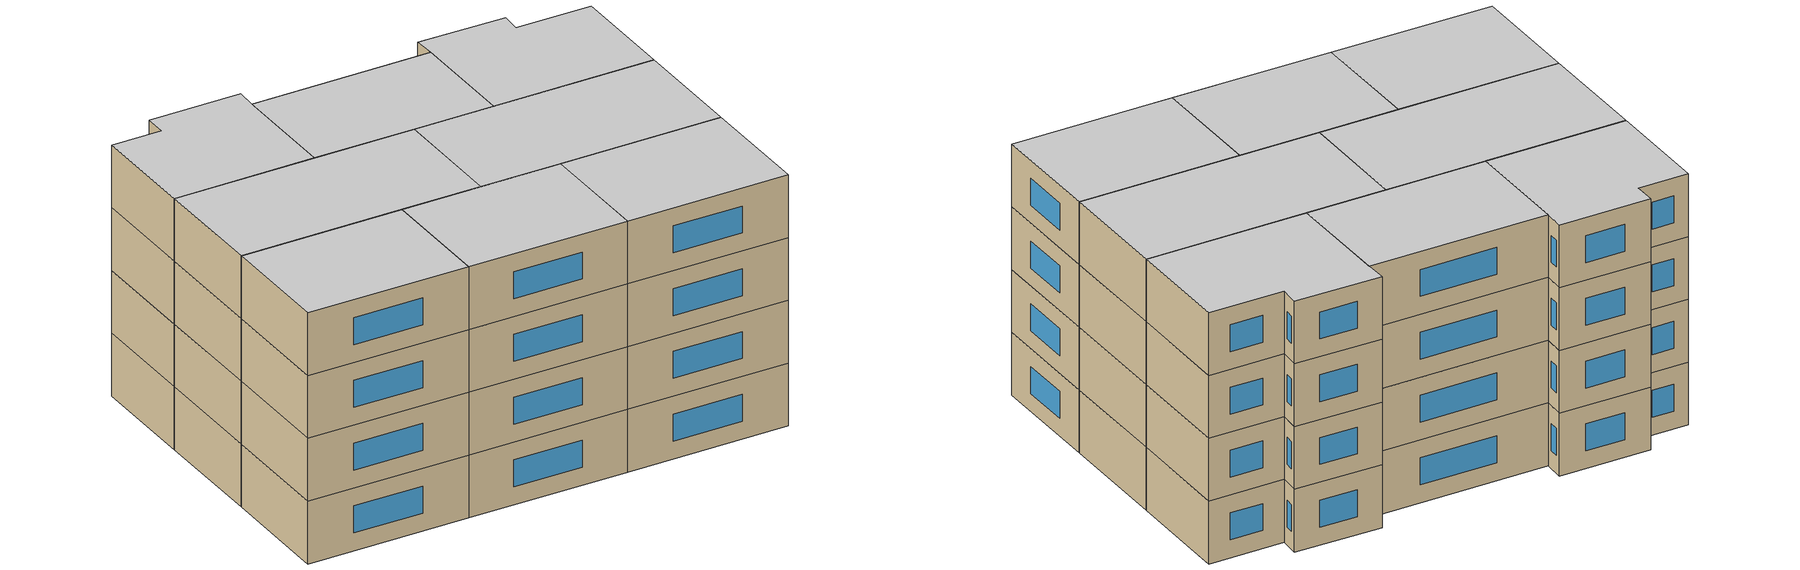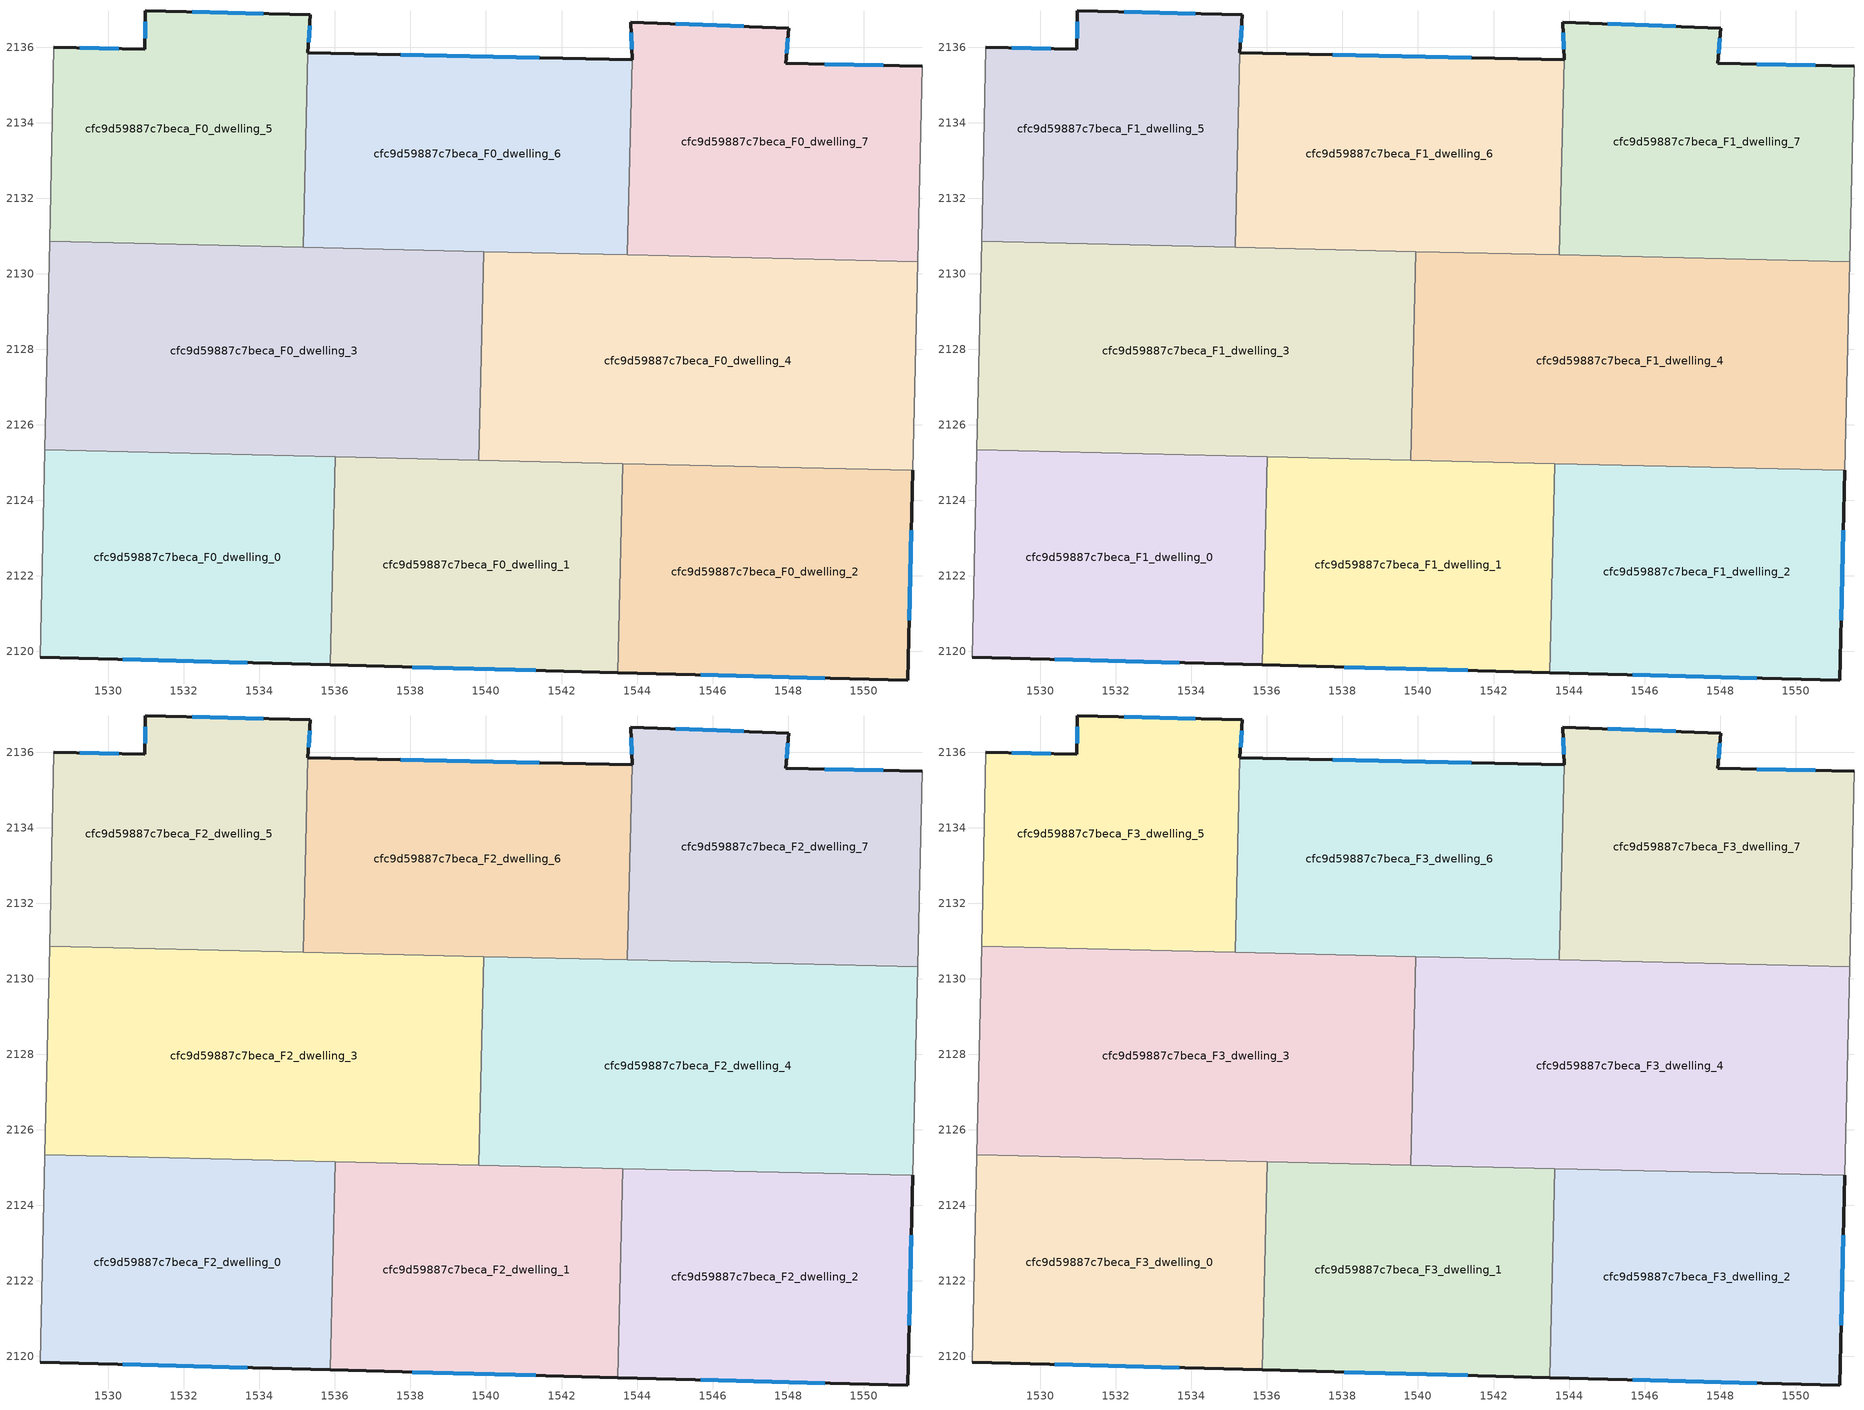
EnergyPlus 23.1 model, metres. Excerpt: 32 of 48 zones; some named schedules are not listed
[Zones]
cfc9d59887c7beca_F0_dwelling_0
 floor ground (EU_floor_Construction): 1536.01,2125.16 1535.88,2119.64 1528.19,2119.85 1528.31,2125.34 z0
 wall outside (EU_wall_Construction): 1528.19,2119.85 1535.88,2119.64 z0:3
 wall to cfc9d59887c7beca_F0_dwelling_1 (EU_wall_Construction): 1535.88,2119.64 1536.01,2125.16 z0:3
 wall adiabatic (EU_wall_Construction): 1528.31,2125.34 1528.19,2119.85 z0:3
 wall to cfc9d59887c7beca_F0_dwelling_3 (EU_wall_Construction): 1536.01,2125.16 1528.31,2125.34 z0:3
 window (EU_Window_Construction): 1530.39,2119.79 1533.68,2119.7 z0.86:2.14
cfc9d59887c7beca_F0_dwelling_1
 floor ground (EU_floor_Construction): 1543.62,2124.98 1543.49,2119.44 1535.88,2119.64 1536.01,2125.16 z0
 wall outside (EU_wall_Construction): 1535.88,2119.64 1543.49,2119.44 z0:3
 wall to cfc9d59887c7beca_F0_dwelling_2 (EU_wall_Construction): 1543.49,2119.44 1543.62,2124.98 z0:3
 wall to cfc9d59887c7beca_F0_dwelling_4 (EU_wall_Construction): 1543.62,2124.98 1539.81,2125.07 z0:3
 wall to cfc9d59887c7beca_F0_dwelling_3 (EU_wall_Construction): 1539.81,2125.07 1536.01,2125.16 z0:3
 window (EU_Window_Construction): 1538.05,2119.59 1541.31,2119.5 z0.86:2.14
cfc9d59887c7beca_F0_dwelling_2
 floor ground (EU_floor_Construction): 1551.3,2124.8 1551.17,2119.24 1543.49,2119.44 1543.62,2124.98 z0
 wall outside (EU_wall_Construction): 1543.49,2119.44 1551.17,2119.24 1551.3,2124.8 z0:3
 wall to cfc9d59887c7beca_F0_dwelling_4 (EU_wall_Construction): 1551.3,2124.8 1543.62,2124.98 z0:3
 window (EU_Window_Construction): 1551.21,2120.83 1551.27,2123.21 / 1545.68,2119.38 1548.98,2119.3 z0.86:2.14
cfc9d59887c7beca_F0_dwelling_3
 floor ground (EU_floor_Construction): 1539.94,2130.59 1539.81,2125.07 1528.31,2125.34 1528.44,2130.86 z0
 wall to cfc9d59887c7beca_F0_dwelling_4 (EU_wall_Construction): 1539.81,2125.07 1539.94,2130.59 z0:3
 wall adiabatic (EU_wall_Construction): 1528.44,2130.86 1528.31,2125.34 z0:3
 wall to cfc9d59887c7beca_F0_dwelling_5 (EU_wall_Construction): 1535.16,2130.7 1528.44,2130.86 z0:3
 wall to cfc9d59887c7beca_F0_dwelling_6 (EU_wall_Construction): 1539.94,2130.59 1535.16,2130.7 z0:3
cfc9d59887c7beca_F0_dwelling_4
 floor ground (EU_floor_Construction): 1551.43,2130.32 1551.3,2124.8 1539.81,2125.07 1539.94,2130.59 z0
 wall adiabatic (EU_wall_Construction): 1551.3,2124.8 1551.43,2130.32 z0:3
 wall to cfc9d59887c7beca_F0_dwelling_7 (EU_wall_Construction): 1551.43,2130.32 1543.75,2130.5 z0:3
 wall to cfc9d59887c7beca_F0_dwelling_6 (EU_wall_Construction): 1543.75,2130.5 1539.94,2130.59 z0:3
cfc9d59887c7beca_F0_dwelling_5
 floor ground (EU_floor_Construction): 1535.34,2136.86 1535.28,2135.85 1535.16,2130.7 1528.44,2130.86 1528.56,2136 1530.97,2135.95 1530.97,2136.97 z0
 wall outside (EU_wall_Construction): 1535.28,2135.85 1535.34,2136.86 1530.97,2136.97 1530.97,2135.95 1528.56,2136 z0:3
 wall to cfc9d59887c7beca_F0_dwelling_6 (EU_wall_Construction): 1535.16,2130.7 1535.28,2135.85 z0:3
 wall adiabatic (EU_wall_Construction): 1528.56,2136 1528.44,2130.86 z0:3
 window (EU_Window_Construction): 1530.28,2135.96 1529.25,2135.99 / 1530.97,2136.68 1530.97,2136.24 / 1534.09,2136.89 1532.22,2136.94 / 1535.3,2136.14 1535.33,2136.57 z0.86:2.14
cfc9d59887c7beca_F0_dwelling_6
 floor ground (EU_floor_Construction): 1543.87,2135.67 1543.75,2130.5 1535.16,2130.7 1535.28,2135.85 z0
 wall outside (EU_wall_Construction): 1543.87,2135.67 1535.28,2135.85 z0:3
 wall to cfc9d59887c7beca_F0_dwelling_7 (EU_wall_Construction): 1543.75,2130.5 1543.87,2135.67 z0:3
 window (EU_Window_Construction): 1541.42,2135.72 1537.74,2135.8 z0.86:2.14
cfc9d59887c7beca_F0_dwelling_7
 floor ground (EU_floor_Construction): 1551.55,2135.5 1551.43,2130.32 1543.75,2130.5 1543.87,2135.67 1543.84,2136.67 1548.01,2136.51 1547.95,2135.58 z0
 wall outside (EU_wall_Construction): 1551.55,2135.5 1547.95,2135.58 1548.01,2136.51 1543.84,2136.67 1543.87,2135.67 z0:3
 wall adiabatic (EU_wall_Construction): 1551.43,2130.32 1551.55,2135.5 z0:3
 window (EU_Window_Construction): 1543.85,2136.38 1543.86,2135.95 / 1546.82,2136.55 1545.03,2136.62 / 1547.96,2135.84 1547.99,2136.24 / 1550.52,2135.52 1548.97,2135.55 z0.86:2.14
cfc9d59887c7beca_F1_dwelling_0
 floor to cfc9d59887c7beca_F0_dwelling_0 (EU_floor_Construction): 1536.01,2125.16 1535.88,2119.64 1528.19,2119.85 1528.31,2125.34 z3
 wall outside (EU_wall_Construction): 1528.19,2119.85 1535.88,2119.64 z3:6
 wall to cfc9d59887c7beca_F1_dwelling_1 (EU_wall_Construction): 1535.88,2119.64 1536.01,2125.16 z3:6
 wall adiabatic (EU_wall_Construction): 1528.31,2125.34 1528.19,2119.85 z3:6
 wall to cfc9d59887c7beca_F1_dwelling_3 (EU_wall_Construction): 1536.01,2125.16 1528.31,2125.34 z3:6
 window (EU_Window_Construction): 1530.39,2119.79 1533.68,2119.7 z3.86:5.14
cfc9d59887c7beca_F1_dwelling_1
 floor to cfc9d59887c7beca_F0_dwelling_1 (EU_floor_Construction): 1543.62,2124.98 1543.49,2119.44 1535.88,2119.64 1536.01,2125.16 z3
 wall outside (EU_wall_Construction): 1535.88,2119.64 1543.49,2119.44 z3:6
 wall to cfc9d59887c7beca_F1_dwelling_2 (EU_wall_Construction): 1543.49,2119.44 1543.62,2124.98 z3:6
 wall to cfc9d59887c7beca_F1_dwelling_4 (EU_wall_Construction): 1543.62,2124.98 1539.81,2125.07 z3:6
 wall to cfc9d59887c7beca_F1_dwelling_3 (EU_wall_Construction): 1539.81,2125.07 1536.01,2125.16 z3:6
 window (EU_Window_Construction): 1538.05,2119.59 1541.31,2119.5 z3.86:5.14
cfc9d59887c7beca_F1_dwelling_2
 floor to cfc9d59887c7beca_F0_dwelling_2 (EU_floor_Construction): 1551.3,2124.8 1551.17,2119.24 1543.49,2119.44 1543.62,2124.98 z3
 wall outside (EU_wall_Construction): 1543.49,2119.44 1551.17,2119.24 1551.3,2124.8 z3:6
 wall to cfc9d59887c7beca_F1_dwelling_4 (EU_wall_Construction): 1551.3,2124.8 1543.62,2124.98 z3:6
 window (EU_Window_Construction): 1551.21,2120.83 1551.27,2123.21 / 1545.68,2119.38 1548.98,2119.3 z3.86:5.14
cfc9d59887c7beca_F1_dwelling_3
 floor to cfc9d59887c7beca_F0_dwelling_3 (EU_floor_Construction): 1539.94,2130.59 1539.81,2125.07 1528.31,2125.34 1528.44,2130.86 z3
 wall to cfc9d59887c7beca_F1_dwelling_4 (EU_wall_Construction): 1539.81,2125.07 1539.94,2130.59 z3:6
 wall adiabatic (EU_wall_Construction): 1528.44,2130.86 1528.31,2125.34 z3:6
 wall to cfc9d59887c7beca_F1_dwelling_5 (EU_wall_Construction): 1535.16,2130.7 1528.44,2130.86 z3:6
 wall to cfc9d59887c7beca_F1_dwelling_6 (EU_wall_Construction): 1539.94,2130.59 1535.16,2130.7 z3:6
cfc9d59887c7beca_F1_dwelling_4
 floor to cfc9d59887c7beca_F0_dwelling_4 (EU_floor_Construction): 1551.43,2130.32 1551.3,2124.8 1539.81,2125.07 1539.94,2130.59 z3
 wall adiabatic (EU_wall_Construction): 1551.3,2124.8 1551.43,2130.32 z3:6
 wall to cfc9d59887c7beca_F1_dwelling_7 (EU_wall_Construction): 1551.43,2130.32 1543.75,2130.5 z3:6
 wall to cfc9d59887c7beca_F1_dwelling_6 (EU_wall_Construction): 1543.75,2130.5 1539.94,2130.59 z3:6
cfc9d59887c7beca_F1_dwelling_5
 floor to cfc9d59887c7beca_F0_dwelling_5 (EU_floor_Construction): 1535.34,2136.86 1535.28,2135.85 1535.16,2130.7 1528.44,2130.86 1528.56,2136 1530.97,2135.95 1530.97,2136.97 z3
 wall outside (EU_wall_Construction): 1535.28,2135.85 1535.34,2136.86 1530.97,2136.97 1530.97,2135.95 1528.56,2136 z3:6
 wall to cfc9d59887c7beca_F1_dwelling_6 (EU_wall_Construction): 1535.16,2130.7 1535.28,2135.85 z3:6
 wall adiabatic (EU_wall_Construction): 1528.56,2136 1528.44,2130.86 z3:6
 window (EU_Window_Construction): 1530.28,2135.96 1529.25,2135.99 / 1530.97,2136.68 1530.97,2136.24 / 1534.09,2136.89 1532.22,2136.94 / 1535.3,2136.14 1535.33,2136.57 z3.86:5.14
cfc9d59887c7beca_F1_dwelling_6
 floor to cfc9d59887c7beca_F0_dwelling_6 (EU_floor_Construction): 1543.87,2135.67 1543.75,2130.5 1535.16,2130.7 1535.28,2135.85 z3
 wall outside (EU_wall_Construction): 1543.87,2135.67 1535.28,2135.85 z3:6
 wall to cfc9d59887c7beca_F1_dwelling_7 (EU_wall_Construction): 1543.75,2130.5 1543.87,2135.67 z3:6
 window (EU_Window_Construction): 1541.42,2135.72 1537.74,2135.8 z3.86:5.14
cfc9d59887c7beca_F1_dwelling_7
 floor to cfc9d59887c7beca_F0_dwelling_7 (EU_floor_Construction): 1551.55,2135.5 1551.43,2130.32 1543.75,2130.5 1543.87,2135.67 1543.84,2136.67 1548.01,2136.51 1547.95,2135.58 z3
 wall outside (EU_wall_Construction): 1551.55,2135.5 1547.95,2135.58 1548.01,2136.51 1543.84,2136.67 1543.87,2135.67 z3:6
 wall adiabatic (EU_wall_Construction): 1551.43,2130.32 1551.55,2135.5 z3:6
 window (EU_Window_Construction): 1543.85,2136.38 1543.86,2135.95 / 1546.82,2136.55 1545.03,2136.62 / 1547.96,2135.84 1547.99,2136.24 / 1550.52,2135.52 1548.97,2135.55 z3.86:5.14
cfc9d59887c7beca_F2_dwelling_0
 floor to cfc9d59887c7beca_F1_dwelling_0 (EU_floor_Construction): 1536.01,2125.16 1535.88,2119.64 1528.19,2119.85 1528.31,2125.34 z6
 wall outside (EU_wall_Construction): 1528.19,2119.85 1535.88,2119.64 z6:9
 wall to cfc9d59887c7beca_F2_dwelling_1 (EU_wall_Construction): 1535.88,2119.64 1536.01,2125.16 z6:9
 wall adiabatic (EU_wall_Construction): 1528.31,2125.34 1528.19,2119.85 z6:9
 wall to cfc9d59887c7beca_F2_dwelling_3 (EU_wall_Construction): 1536.01,2125.16 1528.31,2125.34 z6:9
 window (EU_Window_Construction): 1530.39,2119.79 1533.68,2119.7 z6.86:8.14
cfc9d59887c7beca_F2_dwelling_1
 floor to cfc9d59887c7beca_F1_dwelling_1 (EU_floor_Construction): 1543.62,2124.98 1543.49,2119.44 1535.88,2119.64 1536.01,2125.16 z6
 wall outside (EU_wall_Construction): 1535.88,2119.64 1543.49,2119.44 z6:9
 wall to cfc9d59887c7beca_F2_dwelling_2 (EU_wall_Construction): 1543.49,2119.44 1543.62,2124.98 z6:9
 wall to cfc9d59887c7beca_F2_dwelling_4 (EU_wall_Construction): 1543.62,2124.98 1539.81,2125.07 z6:9
 wall to cfc9d59887c7beca_F2_dwelling_3 (EU_wall_Construction): 1539.81,2125.07 1536.01,2125.16 z6:9
 window (EU_Window_Construction): 1538.05,2119.59 1541.31,2119.5 z6.86:8.14
cfc9d59887c7beca_F2_dwelling_2
 floor to cfc9d59887c7beca_F1_dwelling_2 (EU_floor_Construction): 1551.3,2124.8 1551.17,2119.24 1543.49,2119.44 1543.62,2124.98 z6
 wall outside (EU_wall_Construction): 1543.49,2119.44 1551.17,2119.24 1551.3,2124.8 z6:9
 wall to cfc9d59887c7beca_F2_dwelling_4 (EU_wall_Construction): 1551.3,2124.8 1543.62,2124.98 z6:9
 window (EU_Window_Construction): 1551.21,2120.83 1551.27,2123.21 / 1545.68,2119.38 1548.98,2119.3 z6.86:8.14
cfc9d59887c7beca_F2_dwelling_3
 floor to cfc9d59887c7beca_F1_dwelling_3 (EU_floor_Construction): 1539.94,2130.59 1539.81,2125.07 1528.31,2125.34 1528.44,2130.86 z6
 wall to cfc9d59887c7beca_F2_dwelling_4 (EU_wall_Construction): 1539.81,2125.07 1539.94,2130.59 z6:9
 wall adiabatic (EU_wall_Construction): 1528.44,2130.86 1528.31,2125.34 z6:9
 wall to cfc9d59887c7beca_F2_dwelling_5 (EU_wall_Construction): 1535.16,2130.7 1528.44,2130.86 z6:9
 wall to cfc9d59887c7beca_F2_dwelling_6 (EU_wall_Construction): 1539.94,2130.59 1535.16,2130.7 z6:9
cfc9d59887c7beca_F2_dwelling_4
 floor to cfc9d59887c7beca_F1_dwelling_4 (EU_floor_Construction): 1551.43,2130.32 1551.3,2124.8 1539.81,2125.07 1539.94,2130.59 z6
 wall adiabatic (EU_wall_Construction): 1551.3,2124.8 1551.43,2130.32 z6:9
 wall to cfc9d59887c7beca_F2_dwelling_7 (EU_wall_Construction): 1551.43,2130.32 1543.75,2130.5 z6:9
 wall to cfc9d59887c7beca_F2_dwelling_6 (EU_wall_Construction): 1543.75,2130.5 1539.94,2130.59 z6:9
cfc9d59887c7beca_F2_dwelling_5
 floor to cfc9d59887c7beca_F1_dwelling_5 (EU_floor_Construction): 1535.34,2136.86 1535.28,2135.85 1535.16,2130.7 1528.44,2130.86 1528.56,2136 1530.97,2135.95 1530.97,2136.97 z6
 wall outside (EU_wall_Construction): 1535.28,2135.85 1535.34,2136.86 1530.97,2136.97 1530.97,2135.95 1528.56,2136 z6:9
 wall to cfc9d59887c7beca_F2_dwelling_6 (EU_wall_Construction): 1535.16,2130.7 1535.28,2135.85 z6:9
 wall adiabatic (EU_wall_Construction): 1528.56,2136 1528.44,2130.86 z6:9
 window (EU_Window_Construction): 1530.28,2135.96 1529.25,2135.99 / 1530.97,2136.68 1530.97,2136.24 / 1534.09,2136.89 1532.22,2136.94 / 1535.3,2136.14 1535.33,2136.57 z6.86:8.14
cfc9d59887c7beca_F2_dwelling_6
 floor to cfc9d59887c7beca_F1_dwelling_6 (EU_floor_Construction): 1543.87,2135.67 1543.75,2130.5 1535.16,2130.7 1535.28,2135.85 z6
 wall outside (EU_wall_Construction): 1543.87,2135.67 1535.28,2135.85 z6:9
 wall to cfc9d59887c7beca_F2_dwelling_7 (EU_wall_Construction): 1543.75,2130.5 1543.87,2135.67 z6:9
 window (EU_Window_Construction): 1541.42,2135.72 1537.74,2135.8 z6.86:8.14
cfc9d59887c7beca_F2_dwelling_7
 floor to cfc9d59887c7beca_F1_dwelling_7 (EU_floor_Construction): 1551.55,2135.5 1551.43,2130.32 1543.75,2130.5 1543.87,2135.67 1543.84,2136.67 1548.01,2136.51 1547.95,2135.58 z6
 wall outside (EU_wall_Construction): 1551.55,2135.5 1547.95,2135.58 1548.01,2136.51 1543.84,2136.67 1543.87,2135.67 z6:9
 wall adiabatic (EU_wall_Construction): 1551.43,2130.32 1551.55,2135.5 z6:9
 window (EU_Window_Construction): 1543.85,2136.38 1543.86,2135.95 / 1546.82,2136.55 1545.03,2136.62 / 1547.96,2135.84 1547.99,2136.24 / 1550.52,2135.52 1548.97,2135.55 z6.86:8.14
cfc9d59887c7beca_F3_dwelling_0
 floor to cfc9d59887c7beca_F2_dwelling_0 (EU_floor_Construction): 1536.01,2125.16 1535.88,2119.64 1528.19,2119.85 1528.31,2125.34 z9
 wall outside (EU_wall_Construction): 1528.19,2119.85 1535.88,2119.64 z9:12
 wall to cfc9d59887c7beca_F3_dwelling_1 (EU_wall_Construction): 1535.88,2119.64 1536.01,2125.16 z9:12
 wall adiabatic (EU_wall_Construction): 1528.31,2125.34 1528.19,2119.85 z9:12
 wall to cfc9d59887c7beca_F3_dwelling_3 (EU_wall_Construction): 1536.01,2125.16 1528.31,2125.34 z9:12
 window (EU_Window_Construction): 1530.39,2119.79 1533.68,2119.7 z9.86:11.14
 ceiling to cfc9d59887c7beca_F4_dwelling_0 (EU_floor_Construction): 1535.88,2119.64 1536.01,2125.16 1528.31,2125.34 1528.19,2119.85 z12
cfc9d59887c7beca_F3_dwelling_1
 floor to cfc9d59887c7beca_F2_dwelling_1 (EU_floor_Construction): 1543.62,2124.98 1543.49,2119.44 1535.88,2119.64 1536.01,2125.16 z9
 wall outside (EU_wall_Construction): 1535.88,2119.64 1543.49,2119.44 z9:12
 wall to cfc9d59887c7beca_F3_dwelling_2 (EU_wall_Construction): 1543.49,2119.44 1543.62,2124.98 z9:12
 wall to cfc9d59887c7beca_F3_dwelling_4 (EU_wall_Construction): 1543.62,2124.98 1539.81,2125.07 z9:12
 wall to cfc9d59887c7beca_F3_dwelling_3 (EU_wall_Construction): 1539.81,2125.07 1536.01,2125.16 z9:12
 window (EU_Window_Construction): 1538.05,2119.59 1541.31,2119.5 z9.86:11.14
 ceiling to cfc9d59887c7beca_F4_dwelling_1 (EU_floor_Construction): 1543.49,2119.44 1543.62,2124.98 1536.01,2125.16 1535.88,2119.64 z12
cfc9d59887c7beca_F3_dwelling_2
 floor to cfc9d59887c7beca_F2_dwelling_2 (EU_floor_Construction): 1551.3,2124.8 1551.17,2119.24 1543.49,2119.44 1543.62,2124.98 z9
 wall outside (EU_wall_Construction): 1543.49,2119.44 1551.17,2119.24 1551.3,2124.8 z9:12
 wall to cfc9d59887c7beca_F3_dwelling_4 (EU_wall_Construction): 1551.3,2124.8 1543.62,2124.98 z9:12
 window (EU_Window_Construction): 1551.21,2120.83 1551.27,2123.21 / 1545.68,2119.38 1548.98,2119.3 z9.86:11.14
 ceiling to cfc9d59887c7beca_F4_dwelling_2 (EU_floor_Construction): 1551.17,2119.24 1551.3,2124.8 1543.62,2124.98 1543.49,2119.44 z12
cfc9d59887c7beca_F3_dwelling_3
 floor to cfc9d59887c7beca_F2_dwelling_3 (EU_floor_Construction): 1539.94,2130.59 1539.81,2125.07 1528.31,2125.34 1528.44,2130.86 z9
 wall to cfc9d59887c7beca_F3_dwelling_4 (EU_wall_Construction): 1539.81,2125.07 1539.94,2130.59 z9:12
 wall adiabatic (EU_wall_Construction): 1528.44,2130.86 1528.31,2125.34 z9:12
 wall to cfc9d59887c7beca_F3_dwelling_5 (EU_wall_Construction): 1535.16,2130.7 1528.44,2130.86 z9:12
 wall to cfc9d59887c7beca_F3_dwelling_6 (EU_wall_Construction): 1539.94,2130.59 1535.16,2130.7 z9:12
 ceiling to cfc9d59887c7beca_F4_dwelling_3 (EU_floor_Construction): 1539.81,2125.07 1539.94,2130.59 1528.44,2130.86 1528.31,2125.34 z12
cfc9d59887c7beca_F3_dwelling_4
 floor to cfc9d59887c7beca_F2_dwelling_4 (EU_floor_Construction): 1551.43,2130.32 1551.3,2124.8 1539.81,2125.07 1539.94,2130.59 z9
 wall adiabatic (EU_wall_Construction): 1551.3,2124.8 1551.43,2130.32 z9:12
 wall to cfc9d59887c7beca_F3_dwelling_7 (EU_wall_Construction): 1551.43,2130.32 1543.75,2130.5 z9:12
 wall to cfc9d59887c7beca_F3_dwelling_6 (EU_wall_Construction): 1543.75,2130.5 1539.94,2130.59 z9:12
 ceiling to cfc9d59887c7beca_F4_dwelling_4 (EU_floor_Construction): 1551.3,2124.8 1551.43,2130.32 1539.94,2130.59 1539.81,2125.07 z12
cfc9d59887c7beca_F3_dwelling_5
 floor to cfc9d59887c7beca_F2_dwelling_5 (EU_floor_Construction): 1535.34,2136.86 1535.28,2135.85 1535.16,2130.7 1528.44,2130.86 1528.56,2136 1530.97,2135.95 1530.97,2136.97 z9
 wall outside (EU_wall_Construction): 1535.28,2135.85 1535.34,2136.86 1530.97,2136.97 1530.97,2135.95 1528.56,2136 z9:12
 wall to cfc9d59887c7beca_F3_dwelling_6 (EU_wall_Construction): 1535.16,2130.7 1535.28,2135.85 z9:12
 wall adiabatic (EU_wall_Construction): 1528.56,2136 1528.44,2130.86 z9:12
 window (EU_Window_Construction): 1530.28,2135.96 1529.25,2135.99 / 1530.97,2136.68 1530.97,2136.24 / 1534.09,2136.89 1532.22,2136.94 / 1535.3,2136.14 1535.33,2136.57 z9.86:11.14
 ceiling to cfc9d59887c7beca_F4_dwelling_5 (EU_floor_Construction): 1535.16,2130.7 1535.28,2135.85 1535.34,2136.86 1530.97,2136.97 1530.97,2135.95 1528.56,2136 1528.44,2130.86 z12
cfc9d59887c7beca_F3_dwelling_6
 floor to cfc9d59887c7beca_F2_dwelling_6 (EU_floor_Construction): 1543.87,2135.67 1543.75,2130.5 1535.16,2130.7 1535.28,2135.85 z9
 wall outside (EU_wall_Construction): 1543.87,2135.67 1535.28,2135.85 z9:12
 wall to cfc9d59887c7beca_F3_dwelling_7 (EU_wall_Construction): 1543.75,2130.5 1543.87,2135.67 z9:12
 window (EU_Window_Construction): 1541.42,2135.72 1537.74,2135.8 z9.86:11.14
 ceiling to cfc9d59887c7beca_F4_dwelling_6 (EU_floor_Construction): 1543.75,2130.5 1543.87,2135.67 1535.28,2135.85 1535.16,2130.7 z12
cfc9d59887c7beca_F3_dwelling_7
 floor to cfc9d59887c7beca_F2_dwelling_7 (EU_floor_Construction): 1551.55,2135.5 1551.43,2130.32 1543.75,2130.5 1543.87,2135.67 1543.84,2136.67 1548.01,2136.51 1547.95,2135.58 z9
 wall outside (EU_wall_Construction): 1551.55,2135.5 1547.95,2135.58 1548.01,2136.51 1543.84,2136.67 1543.87,2135.67 z9:12
 wall adiabatic (EU_wall_Construction): 1551.43,2130.32 1551.55,2135.5 z9:12
 window (EU_Window_Construction): 1543.85,2136.38 1543.86,2135.95 / 1546.82,2136.55 1545.03,2136.62 / 1547.96,2135.84 1547.99,2136.24 / 1550.52,2135.52 1548.97,2135.55 z9.86:11.14
 ceiling to cfc9d59887c7beca_F4_dwelling_7 (EU_floor_Construction): 1551.43,2130.32 1551.55,2135.5 1547.95,2135.58 1548.01,2136.51 1543.84,2136.67 1543.87,2135.67 1543.75,2130.5 z12
[Building]
EU S2 Campaign: North Axis=0; Terrain=City; Solar Distribution=FullExterior
[Site:Location]
Helsinki-Vantaa.AP: Latitude=60.317; Longitude=24.963; Time Zone=2; Elevation=54.6
[SizingPeriod:WeatherFileDays]
AnnualSizingPeriod: Begin Month=1; Begin Day of Month=1; End Month=12; End Day of Month=31; Day of Week for Start Day=Monday; Use Weather File Daylight Saving Period=No; Use Weather File Rain and Snow Indicators=No
[MATERIAL]
EU_InternalMass_Material: Roughness=MediumRough; Thickness=0.1; Conductivity=1; Density=1800; Specific Heat=900; Thermal Absorptance=0.9; Solar Absorptance=0.7; Visible Absorptance=0.7
[MATERIAL:NOMASS] Roughness=MediumRough; Thermal Absorptance=0.9; Solar Absorptance=0.7; Visible Absorptance=0.7
Name | Thermal Resistance
EU_wall_NoMass | 1.10183
EU_floor_NoMass | 1.70606
[WINDOWMATERIAL:SIMPLEGLAZINGSYSTEM]
EU_Window_SimpleGlazing: UFactor=3.11035; Solar Heat Gain Coefficient=0.8; Visible Transmittance=0.8
[CONSTRUCTION]
EU_wall_Construction: EU_wall_NoMass
EU_floor_Construction: EU_floor_NoMass
EU_Window_Construction: EU_Window_SimpleGlazing
EU_InternalMass_Construction: EU_InternalMass_Material
[ZONE] Type=1; Multiplier=1; Ceiling Height=autocalculate; Floor Area=autocalculate; Part of Total Floor Area=Yes
Name | Volume
cfc9d59887c7beca_F0_dwelling_0; cfc9d59887c7beca_F1_dwelling_0; cfc9d59887c7beca_F2_dwelling_0; cfc9d59887c7beca_F3_dwelling_0 | 127.036
cfc9d59887c7beca_F0_dwelling_1; cfc9d59887c7beca_F1_dwelling_1; cfc9d59887c7beca_F2_dwelling_1; cfc9d59887c7beca_F3_dwelling_1 | 126.101
cfc9d59887c7beca_F0_dwelling_2; cfc9d59887c7beca_F1_dwelling_2; cfc9d59887c7beca_F2_dwelling_2; cfc9d59887c7beca_F3_dwelling_2 | 127.991
cfc9d59887c7beca_F0_dwelling_3; cfc9d59887c7beca_F1_dwelling_3; cfc9d59887c7beca_F2_dwelling_3; cfc9d59887c7beca_F3_dwelling_3 | 190.591
cfc9d59887c7beca_F0_dwelling_4; cfc9d59887c7beca_F1_dwelling_4; cfc9d59887c7beca_F2_dwelling_4; cfc9d59887c7beca_F3_dwelling_4 | 190.559
cfc9d59887c7beca_F0_dwelling_5; cfc9d59887c7beca_F1_dwelling_5; cfc9d59887c7beca_F2_dwelling_5; cfc9d59887c7beca_F3_dwelling_5 | 117.047
cfc9d59887c7beca_F0_dwelling_6; cfc9d59887c7beca_F1_dwelling_6; cfc9d59887c7beca_F2_dwelling_6; cfc9d59887c7beca_F3_dwelling_6 | 132.877
cfc9d59887c7beca_F0_dwelling_7; cfc9d59887c7beca_F1_dwelling_7; cfc9d59887c7beca_F2_dwelling_7; cfc9d59887c7beca_F3_dwelling_7 | 131.187
[INTERNALMASS] Construction=EU_InternalMass_Construction
Name | Zone or ZoneList | Surface Area
cfc9d59887c7beca_F0_dwelling_0_EU_InternalMass | cfc9d59887c7beca_F0_dwelling_0 | 42.3453
cfc9d59887c7beca_F0_dwelling_1_EU_InternalMass | cfc9d59887c7beca_F0_dwelling_1 | 42.0336
cfc9d59887c7beca_F0_dwelling_2_EU_InternalMass | cfc9d59887c7beca_F0_dwelling_2 | 42.6635
cfc9d59887c7beca_F0_dwelling_3_EU_InternalMass | cfc9d59887c7beca_F0_dwelling_3 | 63.5304
cfc9d59887c7beca_F0_dwelling_4_EU_InternalMass | cfc9d59887c7beca_F0_dwelling_4 | 63.5191
cfc9d59887c7beca_F0_dwelling_5_EU_InternalMass | cfc9d59887c7beca_F0_dwelling_5 | 39.0153
cfc9d59887c7beca_F0_dwelling_6_EU_InternalMass | cfc9d59887c7beca_F0_dwelling_6 | 44.2923
cfc9d59887c7beca_F0_dwelling_7_EU_InternalMass | cfc9d59887c7beca_F0_dwelling_7 | 43.7289
cfc9d59887c7beca_F1_dwelling_0_EU_InternalMass | cfc9d59887c7beca_F1_dwelling_0 | 42.3453
cfc9d59887c7beca_F1_dwelling_1_EU_InternalMass | cfc9d59887c7beca_F1_dwelling_1 | 42.0336
cfc9d59887c7beca_F1_dwelling_2_EU_InternalMass | cfc9d59887c7beca_F1_dwelling_2 | 42.6635
cfc9d59887c7beca_F1_dwelling_3_EU_InternalMass | cfc9d59887c7beca_F1_dwelling_3 | 63.5304
cfc9d59887c7beca_F1_dwelling_4_EU_InternalMass | cfc9d59887c7beca_F1_dwelling_4 | 63.5191
cfc9d59887c7beca_F1_dwelling_5_EU_InternalMass | cfc9d59887c7beca_F1_dwelling_5 | 39.0153
cfc9d59887c7beca_F1_dwelling_6_EU_InternalMass | cfc9d59887c7beca_F1_dwelling_6 | 44.2923
cfc9d59887c7beca_F1_dwelling_7_EU_InternalMass | cfc9d59887c7beca_F1_dwelling_7 | 43.7289
cfc9d59887c7beca_F2_dwelling_0_EU_InternalMass | cfc9d59887c7beca_F2_dwelling_0 | 42.3453
cfc9d59887c7beca_F2_dwelling_1_EU_InternalMass | cfc9d59887c7beca_F2_dwelling_1 | 42.0336
cfc9d59887c7beca_F2_dwelling_2_EU_InternalMass | cfc9d59887c7beca_F2_dwelling_2 | 42.6635
cfc9d59887c7beca_F2_dwelling_3_EU_InternalMass | cfc9d59887c7beca_F2_dwelling_3 | 63.5304
cfc9d59887c7beca_F2_dwelling_4_EU_InternalMass | cfc9d59887c7beca_F2_dwelling_4 | 63.5191
cfc9d59887c7beca_F2_dwelling_5_EU_InternalMass | cfc9d59887c7beca_F2_dwelling_5 | 39.0153
cfc9d59887c7beca_F2_dwelling_6_EU_InternalMass | cfc9d59887c7beca_F2_dwelling_6 | 44.2923
cfc9d59887c7beca_F2_dwelling_7_EU_InternalMass | cfc9d59887c7beca_F2_dwelling_7 | 43.7289
cfc9d59887c7beca_F3_dwelling_0_EU_InternalMass | cfc9d59887c7beca_F3_dwelling_0 | 42.3453
cfc9d59887c7beca_F3_dwelling_1_EU_InternalMass | cfc9d59887c7beca_F3_dwelling_1 | 42.0336
cfc9d59887c7beca_F3_dwelling_2_EU_InternalMass | cfc9d59887c7beca_F3_dwelling_2 | 42.6635
cfc9d59887c7beca_F3_dwelling_3_EU_InternalMass | cfc9d59887c7beca_F3_dwelling_3 | 63.5304
cfc9d59887c7beca_F3_dwelling_4_EU_InternalMass | cfc9d59887c7beca_F3_dwelling_4 | 63.5191
cfc9d59887c7beca_F3_dwelling_5_EU_InternalMass | cfc9d59887c7beca_F3_dwelling_5 | 39.0153
cfc9d59887c7beca_F3_dwelling_6_EU_InternalMass | cfc9d59887c7beca_F3_dwelling_6 | 44.2923
cfc9d59887c7beca_F3_dwelling_7_EU_InternalMass | cfc9d59887c7beca_F3_dwelling_7 | 43.7289
[OTHEREQUIPMENT] Fuel Type=Electricity; Design Level Calculation Method=Watts/Area; Power per Zone Floor Area=1; Fraction Latent=0; Fraction Radiant=0; Fraction Lost=0; Carbon Dioxide Generation Rate=0; EndUse Subcategory=EU_Step8_InternalGains
Name | Zone or ZoneList or Space or SpaceList | Schedule
EU_Step8_InternalGain_cfc9d59887c7beca_F0_dwelling_0_f000 | cfc9d59887c7beca_F0_dwelling_0 | EU_Step8_GainSchedule_cfc9d59887c7beca_F0_dwelling_0_f000
EU_Step8_InternalGain_cfc9d59887c7beca_F0_dwelling_1_f000 | cfc9d59887c7beca_F0_dwelling_1 | EU_Step8_GainSchedule_cfc9d59887c7beca_F0_dwelling_1_f000
EU_Step8_InternalGain_cfc9d59887c7beca_F0_dwelling_2_f000 | cfc9d59887c7beca_F0_dwelling_2 | EU_Step8_GainSchedule_cfc9d59887c7beca_F0_dwelling_2_f000
EU_Step8_InternalGain_cfc9d59887c7beca_F0_dwelling_3_f000 | cfc9d59887c7beca_F0_dwelling_3 | EU_Step8_GainSchedule_cfc9d59887c7beca_F0_dwelling_3_f000
EU_Step8_InternalGain_cfc9d59887c7beca_F0_dwelling_4_f000 | cfc9d59887c7beca_F0_dwelling_4 | EU_Step8_GainSchedule_cfc9d59887c7beca_F0_dwelling_4_f000
EU_Step8_InternalGain_cfc9d59887c7beca_F0_dwelling_5_f000 | cfc9d59887c7beca_F0_dwelling_5 | EU_Step8_GainSchedule_cfc9d59887c7beca_F0_dwelling_5_f000
EU_Step8_InternalGain_cfc9d59887c7beca_F0_dwelling_6_f000 | cfc9d59887c7beca_F0_dwelling_6 | EU_Step8_GainSchedule_cfc9d59887c7beca_F0_dwelling_6_f000
EU_Step8_InternalGain_cfc9d59887c7beca_F0_dwelling_7_f000 | cfc9d59887c7beca_F0_dwelling_7 | EU_Step8_GainSchedule_cfc9d59887c7beca_F0_dwelling_7_f000
EU_Step8_InternalGain_cfc9d59887c7beca_F1_dwelling_0_f000 | cfc9d59887c7beca_F1_dwelling_0 | EU_Step8_GainSchedule_cfc9d59887c7beca_F1_dwelling_0_f000
EU_Step8_InternalGain_cfc9d59887c7beca_F1_dwelling_1_f000 | cfc9d59887c7beca_F1_dwelling_1 | EU_Step8_GainSchedule_cfc9d59887c7beca_F1_dwelling_1_f000
EU_Step8_InternalGain_cfc9d59887c7beca_F1_dwelling_2_f000 | cfc9d59887c7beca_F1_dwelling_2 | EU_Step8_GainSchedule_cfc9d59887c7beca_F1_dwelling_2_f000
EU_Step8_InternalGain_cfc9d59887c7beca_F1_dwelling_3_f000 | cfc9d59887c7beca_F1_dwelling_3 | EU_Step8_GainSchedule_cfc9d59887c7beca_F1_dwelling_3_f000
EU_Step8_InternalGain_cfc9d59887c7beca_F1_dwelling_4_f000 | cfc9d59887c7beca_F1_dwelling_4 | EU_Step8_GainSchedule_cfc9d59887c7beca_F1_dwelling_4_f000
EU_Step8_InternalGain_cfc9d59887c7beca_F1_dwelling_5_f000 | cfc9d59887c7beca_F1_dwelling_5 | EU_Step8_GainSchedule_cfc9d59887c7beca_F1_dwelling_5_f000
EU_Step8_InternalGain_cfc9d59887c7beca_F1_dwelling_6_f000 | cfc9d59887c7beca_F1_dwelling_6 | EU_Step8_GainSchedule_cfc9d59887c7beca_F1_dwelling_6_f000
EU_Step8_InternalGain_cfc9d59887c7beca_F1_dwelling_7_f000 | cfc9d59887c7beca_F1_dwelling_7 | EU_Step8_GainSchedule_cfc9d59887c7beca_F1_dwelling_7_f000
EU_Step8_InternalGain_cfc9d59887c7beca_F2_dwelling_0_f000 | cfc9d59887c7beca_F2_dwelling_0 | EU_Step8_GainSchedule_cfc9d59887c7beca_F2_dwelling_0_f000
EU_Step8_InternalGain_cfc9d59887c7beca_F2_dwelling_1_f000 | cfc9d59887c7beca_F2_dwelling_1 | EU_Step8_GainSchedule_cfc9d59887c7beca_F2_dwelling_1_f000
EU_Step8_InternalGain_cfc9d59887c7beca_F2_dwelling_2_f000 | cfc9d59887c7beca_F2_dwelling_2 | EU_Step8_GainSchedule_cfc9d59887c7beca_F2_dwelling_2_f000
EU_Step8_InternalGain_cfc9d59887c7beca_F2_dwelling_3_f000 | cfc9d59887c7beca_F2_dwelling_3 | EU_Step8_GainSchedule_cfc9d59887c7beca_F2_dwelling_3_f000
EU_Step8_InternalGain_cfc9d59887c7beca_F2_dwelling_4_f000 | cfc9d59887c7beca_F2_dwelling_4 | EU_Step8_GainSchedule_cfc9d59887c7beca_F2_dwelling_4_f000
EU_Step8_InternalGain_cfc9d59887c7beca_F2_dwelling_5_f000 | cfc9d59887c7beca_F2_dwelling_5 | EU_Step8_GainSchedule_cfc9d59887c7beca_F2_dwelling_5_f000
EU_Step8_InternalGain_cfc9d59887c7beca_F2_dwelling_6_f000 | cfc9d59887c7beca_F2_dwelling_6 | EU_Step8_GainSchedule_cfc9d59887c7beca_F2_dwelling_6_f000
EU_Step8_InternalGain_cfc9d59887c7beca_F2_dwelling_7_f000 | cfc9d59887c7beca_F2_dwelling_7 | EU_Step8_GainSchedule_cfc9d59887c7beca_F2_dwelling_7_f000
EU_Step8_InternalGain_cfc9d59887c7beca_F3_dwelling_0_f000 | cfc9d59887c7beca_F3_dwelling_0 | EU_Step8_GainSchedule_cfc9d59887c7beca_F3_dwelling_0_f000
EU_Step8_InternalGain_cfc9d59887c7beca_F3_dwelling_1_f000 | cfc9d59887c7beca_F3_dwelling_1 | EU_Step8_GainSchedule_cfc9d59887c7beca_F3_dwelling_1_f000
EU_Step8_InternalGain_cfc9d59887c7beca_F3_dwelling_2_f000 | cfc9d59887c7beca_F3_dwelling_2 | EU_Step8_GainSchedule_cfc9d59887c7beca_F3_dwelling_2_f000
EU_Step8_InternalGain_cfc9d59887c7beca_F3_dwelling_3_f000 | cfc9d59887c7beca_F3_dwelling_3 | EU_Step8_GainSchedule_cfc9d59887c7beca_F3_dwelling_3_f000
EU_Step8_InternalGain_cfc9d59887c7beca_F3_dwelling_4_f000 | cfc9d59887c7beca_F3_dwelling_4 | EU_Step8_GainSchedule_cfc9d59887c7beca_F3_dwelling_4_f000
EU_Step8_InternalGain_cfc9d59887c7beca_F3_dwelling_5_f000 | cfc9d59887c7beca_F3_dwelling_5 | EU_Step8_GainSchedule_cfc9d59887c7beca_F3_dwelling_5_f000
EU_Step8_InternalGain_cfc9d59887c7beca_F3_dwelling_6_f000 | cfc9d59887c7beca_F3_dwelling_6 | EU_Step8_GainSchedule_cfc9d59887c7beca_F3_dwelling_6_f000
EU_Step8_InternalGain_cfc9d59887c7beca_F3_dwelling_7_f000 | cfc9d59887c7beca_F3_dwelling_7 | EU_Step8_GainSchedule_cfc9d59887c7beca_F3_dwelling_7_f000
[ZONEVENTILATION:DESIGNFLOWRATE] Schedule=EU_AlwaysOn; Design Flow Rate Calculation Method=AirChanges/Hour; Air Changes per Hour=0.756316; Ventilation Type=Natural; Fan Pressure Rise=0; Fan Total Efficiency=1; Constant Term Coefficient=1; Temperature Term Coefficient=0; Velocity Term Coefficient=0; Velocity Squared Term Coefficient=0; Minimum Indoor Temperature=-100; Maximum Indoor Temperature=100; Delta Temperature=-100; Minimum Outdoor Temperature=-100; Maximum Outdoor Temperature=100; Maximum Wind Speed=40
Name | Zone or ZoneList or Space or SpaceList
EU_ConstantAir_cfc9d59887c7beca_F0_dwelling_0 | cfc9d59887c7beca_F0_dwelling_0
EU_ConstantAir_cfc9d59887c7beca_F0_dwelling_1 | cfc9d59887c7beca_F0_dwelling_1
EU_ConstantAir_cfc9d59887c7beca_F0_dwelling_2 | cfc9d59887c7beca_F0_dwelling_2
EU_ConstantAir_cfc9d59887c7beca_F0_dwelling_3 | cfc9d59887c7beca_F0_dwelling_3
EU_ConstantAir_cfc9d59887c7beca_F0_dwelling_4 | cfc9d59887c7beca_F0_dwelling_4
EU_ConstantAir_cfc9d59887c7beca_F0_dwelling_5 | cfc9d59887c7beca_F0_dwelling_5
EU_ConstantAir_cfc9d59887c7beca_F0_dwelling_6 | cfc9d59887c7beca_F0_dwelling_6
EU_ConstantAir_cfc9d59887c7beca_F0_dwelling_7 | cfc9d59887c7beca_F0_dwelling_7
EU_ConstantAir_cfc9d59887c7beca_F1_dwelling_0 | cfc9d59887c7beca_F1_dwelling_0
EU_ConstantAir_cfc9d59887c7beca_F1_dwelling_1 | cfc9d59887c7beca_F1_dwelling_1
EU_ConstantAir_cfc9d59887c7beca_F1_dwelling_2 | cfc9d59887c7beca_F1_dwelling_2
EU_ConstantAir_cfc9d59887c7beca_F1_dwelling_3 | cfc9d59887c7beca_F1_dwelling_3
EU_ConstantAir_cfc9d59887c7beca_F1_dwelling_4 | cfc9d59887c7beca_F1_dwelling_4
EU_ConstantAir_cfc9d59887c7beca_F1_dwelling_5 | cfc9d59887c7beca_F1_dwelling_5
EU_ConstantAir_cfc9d59887c7beca_F1_dwelling_6 | cfc9d59887c7beca_F1_dwelling_6
EU_ConstantAir_cfc9d59887c7beca_F1_dwelling_7 | cfc9d59887c7beca_F1_dwelling_7
EU_ConstantAir_cfc9d59887c7beca_F2_dwelling_0 | cfc9d59887c7beca_F2_dwelling_0
EU_ConstantAir_cfc9d59887c7beca_F2_dwelling_1 | cfc9d59887c7beca_F2_dwelling_1
EU_ConstantAir_cfc9d59887c7beca_F2_dwelling_2 | cfc9d59887c7beca_F2_dwelling_2
EU_ConstantAir_cfc9d59887c7beca_F2_dwelling_3 | cfc9d59887c7beca_F2_dwelling_3
EU_ConstantAir_cfc9d59887c7beca_F2_dwelling_4 | cfc9d59887c7beca_F2_dwelling_4
EU_ConstantAir_cfc9d59887c7beca_F2_dwelling_5 | cfc9d59887c7beca_F2_dwelling_5
EU_ConstantAir_cfc9d59887c7beca_F2_dwelling_6 | cfc9d59887c7beca_F2_dwelling_6
EU_ConstantAir_cfc9d59887c7beca_F2_dwelling_7 | cfc9d59887c7beca_F2_dwelling_7
EU_ConstantAir_cfc9d59887c7beca_F3_dwelling_0 | cfc9d59887c7beca_F3_dwelling_0
EU_ConstantAir_cfc9d59887c7beca_F3_dwelling_1 | cfc9d59887c7beca_F3_dwelling_1
EU_ConstantAir_cfc9d59887c7beca_F3_dwelling_2 | cfc9d59887c7beca_F3_dwelling_2
EU_ConstantAir_cfc9d59887c7beca_F3_dwelling_3 | cfc9d59887c7beca_F3_dwelling_3
EU_ConstantAir_cfc9d59887c7beca_F3_dwelling_4 | cfc9d59887c7beca_F3_dwelling_4
EU_ConstantAir_cfc9d59887c7beca_F3_dwelling_5 | cfc9d59887c7beca_F3_dwelling_5
EU_ConstantAir_cfc9d59887c7beca_F3_dwelling_6 | cfc9d59887c7beca_F3_dwelling_6
EU_ConstantAir_cfc9d59887c7beca_F3_dwelling_7 | cfc9d59887c7beca_F3_dwelling_7
[HVACTEMPLATE:ZONE:IDEALLOADSAIRSYSTEM] System Availability Schedule=EU_AlwaysOn; Maximum Heating Supply Air Temperature=50; Minimum Cooling Supply Air Temperature=13; Maximum Heating Supply Air Humidity Ratio=0.0156; Minimum Cooling Supply Air Humidity Ratio=0.0077; Heating Limit=NoLimit; Cooling Limit=NoLimit; Heating Availability Schedule=EU_AlwaysOn; Cooling Availability Schedule=EU_CoolingOff; Dehumidification Control Type=ConstantSensibleHeatRatio; Cooling Sensible Heat Ratio=0.7; Dehumidification Setpoint=60; Humidification Control Type=None; Humidification Setpoint=30; Outdoor Air Method=None; Outdoor Air Flow Rate per Person=0.00944; Outdoor Air Flow Rate per Zone Floor Area=0; Outdoor Air Flow Rate per Zone=0; Demand Controlled Ventilation Type=None; Outdoor Air Economizer Type=NoEconomizer; Heat Recovery Type=None; Sensible Heat Recovery Effectiveness=0.7; Latent Heat Recovery Effectiveness=0.65
Name | Template Thermostat
cfc9d59887c7beca_F0_dwelling_0 | EU_HeatOnly_cfc9d59887c7beca_F0_dwelling_0
cfc9d59887c7beca_F0_dwelling_1 | EU_HeatOnly_cfc9d59887c7beca_F0_dwelling_1
cfc9d59887c7beca_F0_dwelling_2 | EU_HeatOnly_cfc9d59887c7beca_F0_dwelling_2
cfc9d59887c7beca_F0_dwelling_3 | EU_HeatOnly_cfc9d59887c7beca_F0_dwelling_3
cfc9d59887c7beca_F0_dwelling_4 | EU_HeatOnly_cfc9d59887c7beca_F0_dwelling_4
cfc9d59887c7beca_F0_dwelling_5 | EU_HeatOnly_cfc9d59887c7beca_F0_dwelling_5
cfc9d59887c7beca_F0_dwelling_6 | EU_HeatOnly_cfc9d59887c7beca_F0_dwelling_6
cfc9d59887c7beca_F0_dwelling_7 | EU_HeatOnly_cfc9d59887c7beca_F0_dwelling_7
cfc9d59887c7beca_F1_dwelling_0 | EU_HeatOnly_cfc9d59887c7beca_F1_dwelling_0
cfc9d59887c7beca_F1_dwelling_1 | EU_HeatOnly_cfc9d59887c7beca_F1_dwelling_1
cfc9d59887c7beca_F1_dwelling_2 | EU_HeatOnly_cfc9d59887c7beca_F1_dwelling_2
cfc9d59887c7beca_F1_dwelling_3 | EU_HeatOnly_cfc9d59887c7beca_F1_dwelling_3
cfc9d59887c7beca_F1_dwelling_4 | EU_HeatOnly_cfc9d59887c7beca_F1_dwelling_4
cfc9d59887c7beca_F1_dwelling_5 | EU_HeatOnly_cfc9d59887c7beca_F1_dwelling_5
cfc9d59887c7beca_F1_dwelling_6 | EU_HeatOnly_cfc9d59887c7beca_F1_dwelling_6
cfc9d59887c7beca_F1_dwelling_7 | EU_HeatOnly_cfc9d59887c7beca_F1_dwelling_7
cfc9d59887c7beca_F2_dwelling_0 | EU_HeatOnly_cfc9d59887c7beca_F2_dwelling_0
cfc9d59887c7beca_F2_dwelling_1 | EU_HeatOnly_cfc9d59887c7beca_F2_dwelling_1
cfc9d59887c7beca_F2_dwelling_2 | EU_HeatOnly_cfc9d59887c7beca_F2_dwelling_2
cfc9d59887c7beca_F2_dwelling_3 | EU_HeatOnly_cfc9d59887c7beca_F2_dwelling_3
cfc9d59887c7beca_F2_dwelling_4 | EU_HeatOnly_cfc9d59887c7beca_F2_dwelling_4
cfc9d59887c7beca_F2_dwelling_5 | EU_HeatOnly_cfc9d59887c7beca_F2_dwelling_5
cfc9d59887c7beca_F2_dwelling_6 | EU_HeatOnly_cfc9d59887c7beca_F2_dwelling_6
cfc9d59887c7beca_F2_dwelling_7 | EU_HeatOnly_cfc9d59887c7beca_F2_dwelling_7
cfc9d59887c7beca_F3_dwelling_0 | EU_HeatOnly_cfc9d59887c7beca_F3_dwelling_0
cfc9d59887c7beca_F3_dwelling_1 | EU_HeatOnly_cfc9d59887c7beca_F3_dwelling_1
cfc9d59887c7beca_F3_dwelling_2 | EU_HeatOnly_cfc9d59887c7beca_F3_dwelling_2
cfc9d59887c7beca_F3_dwelling_3 | EU_HeatOnly_cfc9d59887c7beca_F3_dwelling_3
cfc9d59887c7beca_F3_dwelling_4 | EU_HeatOnly_cfc9d59887c7beca_F3_dwelling_4
cfc9d59887c7beca_F3_dwelling_5 | EU_HeatOnly_cfc9d59887c7beca_F3_dwelling_5
cfc9d59887c7beca_F3_dwelling_6 | EU_HeatOnly_cfc9d59887c7beca_F3_dwelling_6
cfc9d59887c7beca_F3_dwelling_7 | EU_HeatOnly_cfc9d59887c7beca_F3_dwelling_7
[SIZING:ZONE] Zone Cooling Design Supply Air Temperature Input Method=SupplyAirTemperature; Zone Cooling Design Supply Air Temperature=13; Zone Heating Design Supply Air Temperature Input Method=SupplyAirTemperature; Zone Heating Design Supply Air Temperature=50; Zone Cooling Design Supply Air Humidity Ratio=0.008; Zone Heating Design Supply Air Humidity Ratio=0.008; Cooling Design Air Flow Method=DesignDay; Cooling Design Air Flow Rate=0; Cooling Minimum Air Flow per Zone Floor Area=0.000762; Cooling Minimum Air Flow=0; Cooling Minimum Air Flow Fraction=0.2; Heating Design Air Flow Method=DesignDay; Heating Design Air Flow Rate=0; Heating Maximum Air Flow per Zone Floor Area=0.002032; Heating Maximum Air Flow=0.141576; Heating Maximum Air Flow Fraction=0.3; Account for Dedicated Outdoor Air System=No; Dedicated Outdoor Air System Control Strategy=NeutralSupplyAir; Dedicated Outdoor Air Low Setpoint Temperature for Design=autosize; Dedicated Outdoor Air High Setpoint Temperature for Design=autosize; Zone Load Sizing Method=Sensible Load Only No Latent Load; Zone Latent Cooling Design Supply Air Humidity Ratio Input Method=HumidityRatioDifference; Zone Cooling Design Supply Air Humidity Ratio Difference=0.005; Zone Latent Heating Design Supply Air Humidity Ratio Input Method=HumidityRatioDifference; Zone Humidification Design Supply Air Humidity Ratio Difference=0.005
cfc9d59887c7beca_F0_dwelling_0; cfc9d59887c7beca_F0_dwelling_1; cfc9d59887c7beca_F0_dwelling_2; cfc9d59887c7beca_F0_dwelling_3; cfc9d59887c7beca_F0_dwelling_4; cfc9d59887c7beca_F0_dwelling_5; cfc9d59887c7beca_F0_dwelling_6; cfc9d59887c7beca_F0_dwelling_7; cfc9d59887c7beca_F1_dwelling_0; cfc9d59887c7beca_F1_dwelling_1; cfc9d59887c7beca_F1_dwelling_2; cfc9d59887c7beca_F1_dwelling_3; cfc9d59887c7beca_F1_dwelling_4; cfc9d59887c7beca_F1_dwelling_5; cfc9d59887c7beca_F1_dwelling_6; cfc9d59887c7beca_F1_dwelling_7; cfc9d59887c7beca_F2_dwelling_0; cfc9d59887c7beca_F2_dwelling_1; cfc9d59887c7beca_F2_dwelling_2; cfc9d59887c7beca_F2_dwelling_3; cfc9d59887c7beca_F2_dwelling_4; cfc9d59887c7beca_F2_dwelling_5; cfc9d59887c7beca_F2_dwelling_6; cfc9d59887c7beca_F2_dwelling_7; cfc9d59887c7beca_F3_dwelling_0; cfc9d59887c7beca_F3_dwelling_1; cfc9d59887c7beca_F3_dwelling_2; cfc9d59887c7beca_F3_dwelling_3; cfc9d59887c7beca_F3_dwelling_4; cfc9d59887c7beca_F3_dwelling_5; cfc9d59887c7beca_F3_dwelling_6; cfc9d59887c7beca_F3_dwelling_7
[SCHEDULE:FILE] Column Number=1; Rows to Skip at Top=0; Number of Hours of Data=8760; Column Separator=Comma; Interpolate to Timestep=No; Minutes per Item=60; Adjust Schedule for Daylight Savings=Yes
Name | File
EU_Step8_GainSchedule_cfc9d59887c7beca_F0_dwelling_0_f000 | ../../schedules/cfc9d59887c7beca/cfc9d59887c7beca_F0_dwelling_0_f000_gain.csv
EU_Step8_GainSchedule_cfc9d59887c7beca_F0_dwelling_1_f000 | ../../schedules/cfc9d59887c7beca/cfc9d59887c7beca_F0_dwelling_1_f000_gain.csv
EU_Step8_GainSchedule_cfc9d59887c7beca_F0_dwelling_2_f000 | ../../schedules/cfc9d59887c7beca/cfc9d59887c7beca_F0_dwelling_2_f000_gain.csv
EU_Step8_GainSchedule_cfc9d59887c7beca_F0_dwelling_3_f000 | ../../schedules/cfc9d59887c7beca/cfc9d59887c7beca_F0_dwelling_3_f000_gain.csv
EU_Step8_GainSchedule_cfc9d59887c7beca_F0_dwelling_4_f000 | ../../schedules/cfc9d59887c7beca/cfc9d59887c7beca_F0_dwelling_4_f000_gain.csv
EU_Step8_GainSchedule_cfc9d59887c7beca_F0_dwelling_5_f000 | ../../schedules/cfc9d59887c7beca/cfc9d59887c7beca_F0_dwelling_5_f000_gain.csv
EU_Step8_GainSchedule_cfc9d59887c7beca_F0_dwelling_6_f000 | ../../schedules/cfc9d59887c7beca/cfc9d59887c7beca_F0_dwelling_6_f000_gain.csv
EU_Step8_GainSchedule_cfc9d59887c7beca_F0_dwelling_7_f000 | ../../schedules/cfc9d59887c7beca/cfc9d59887c7beca_F0_dwelling_7_f000_gain.csv
EU_Step8_GainSchedule_cfc9d59887c7beca_F1_dwelling_0_f000 | ../../schedules/cfc9d59887c7beca/cfc9d59887c7beca_F1_dwelling_0_f000_gain.csv
EU_Step8_GainSchedule_cfc9d59887c7beca_F1_dwelling_1_f000 | ../../schedules/cfc9d59887c7beca/cfc9d59887c7beca_F1_dwelling_1_f000_gain.csv
EU_Step8_GainSchedule_cfc9d59887c7beca_F1_dwelling_2_f000 | ../../schedules/cfc9d59887c7beca/cfc9d59887c7beca_F1_dwelling_2_f000_gain.csv
EU_Step8_GainSchedule_cfc9d59887c7beca_F1_dwelling_3_f000 | ../../schedules/cfc9d59887c7beca/cfc9d59887c7beca_F1_dwelling_3_f000_gain.csv
EU_Step8_GainSchedule_cfc9d59887c7beca_F1_dwelling_4_f000 | ../../schedules/cfc9d59887c7beca/cfc9d59887c7beca_F1_dwelling_4_f000_gain.csv
EU_Step8_GainSchedule_cfc9d59887c7beca_F1_dwelling_5_f000 | ../../schedules/cfc9d59887c7beca/cfc9d59887c7beca_F1_dwelling_5_f000_gain.csv
EU_Step8_GainSchedule_cfc9d59887c7beca_F1_dwelling_6_f000 | ../../schedules/cfc9d59887c7beca/cfc9d59887c7beca_F1_dwelling_6_f000_gain.csv
EU_Step8_GainSchedule_cfc9d59887c7beca_F1_dwelling_7_f000 | ../../schedules/cfc9d59887c7beca/cfc9d59887c7beca_F1_dwelling_7_f000_gain.csv
EU_Step8_GainSchedule_cfc9d59887c7beca_F2_dwelling_0_f000 | ../../schedules/cfc9d59887c7beca/cfc9d59887c7beca_F2_dwelling_0_f000_gain.csv
EU_Step8_GainSchedule_cfc9d59887c7beca_F2_dwelling_1_f000 | ../../schedules/cfc9d59887c7beca/cfc9d59887c7beca_F2_dwelling_1_f000_gain.csv
EU_Step8_GainSchedule_cfc9d59887c7beca_F2_dwelling_2_f000 | ../../schedules/cfc9d59887c7beca/cfc9d59887c7beca_F2_dwelling_2_f000_gain.csv
EU_Step8_GainSchedule_cfc9d59887c7beca_F2_dwelling_3_f000 | ../../schedules/cfc9d59887c7beca/cfc9d59887c7beca_F2_dwelling_3_f000_gain.csv
EU_Step8_GainSchedule_cfc9d59887c7beca_F2_dwelling_4_f000 | ../../schedules/cfc9d59887c7beca/cfc9d59887c7beca_F2_dwelling_4_f000_gain.csv
EU_Step8_GainSchedule_cfc9d59887c7beca_F2_dwelling_5_f000 | ../../schedules/cfc9d59887c7beca/cfc9d59887c7beca_F2_dwelling_5_f000_gain.csv
EU_Step8_GainSchedule_cfc9d59887c7beca_F2_dwelling_6_f000 | ../../schedules/cfc9d59887c7beca/cfc9d59887c7beca_F2_dwelling_6_f000_gain.csv
EU_Step8_GainSchedule_cfc9d59887c7beca_F2_dwelling_7_f000 | ../../schedules/cfc9d59887c7beca/cfc9d59887c7beca_F2_dwelling_7_f000_gain.csv
EU_Step8_GainSchedule_cfc9d59887c7beca_F3_dwelling_0_f000 | ../../schedules/cfc9d59887c7beca/cfc9d59887c7beca_F3_dwelling_0_f000_gain.csv
EU_Step8_GainSchedule_cfc9d59887c7beca_F3_dwelling_1_f000 | ../../schedules/cfc9d59887c7beca/cfc9d59887c7beca_F3_dwelling_1_f000_gain.csv
